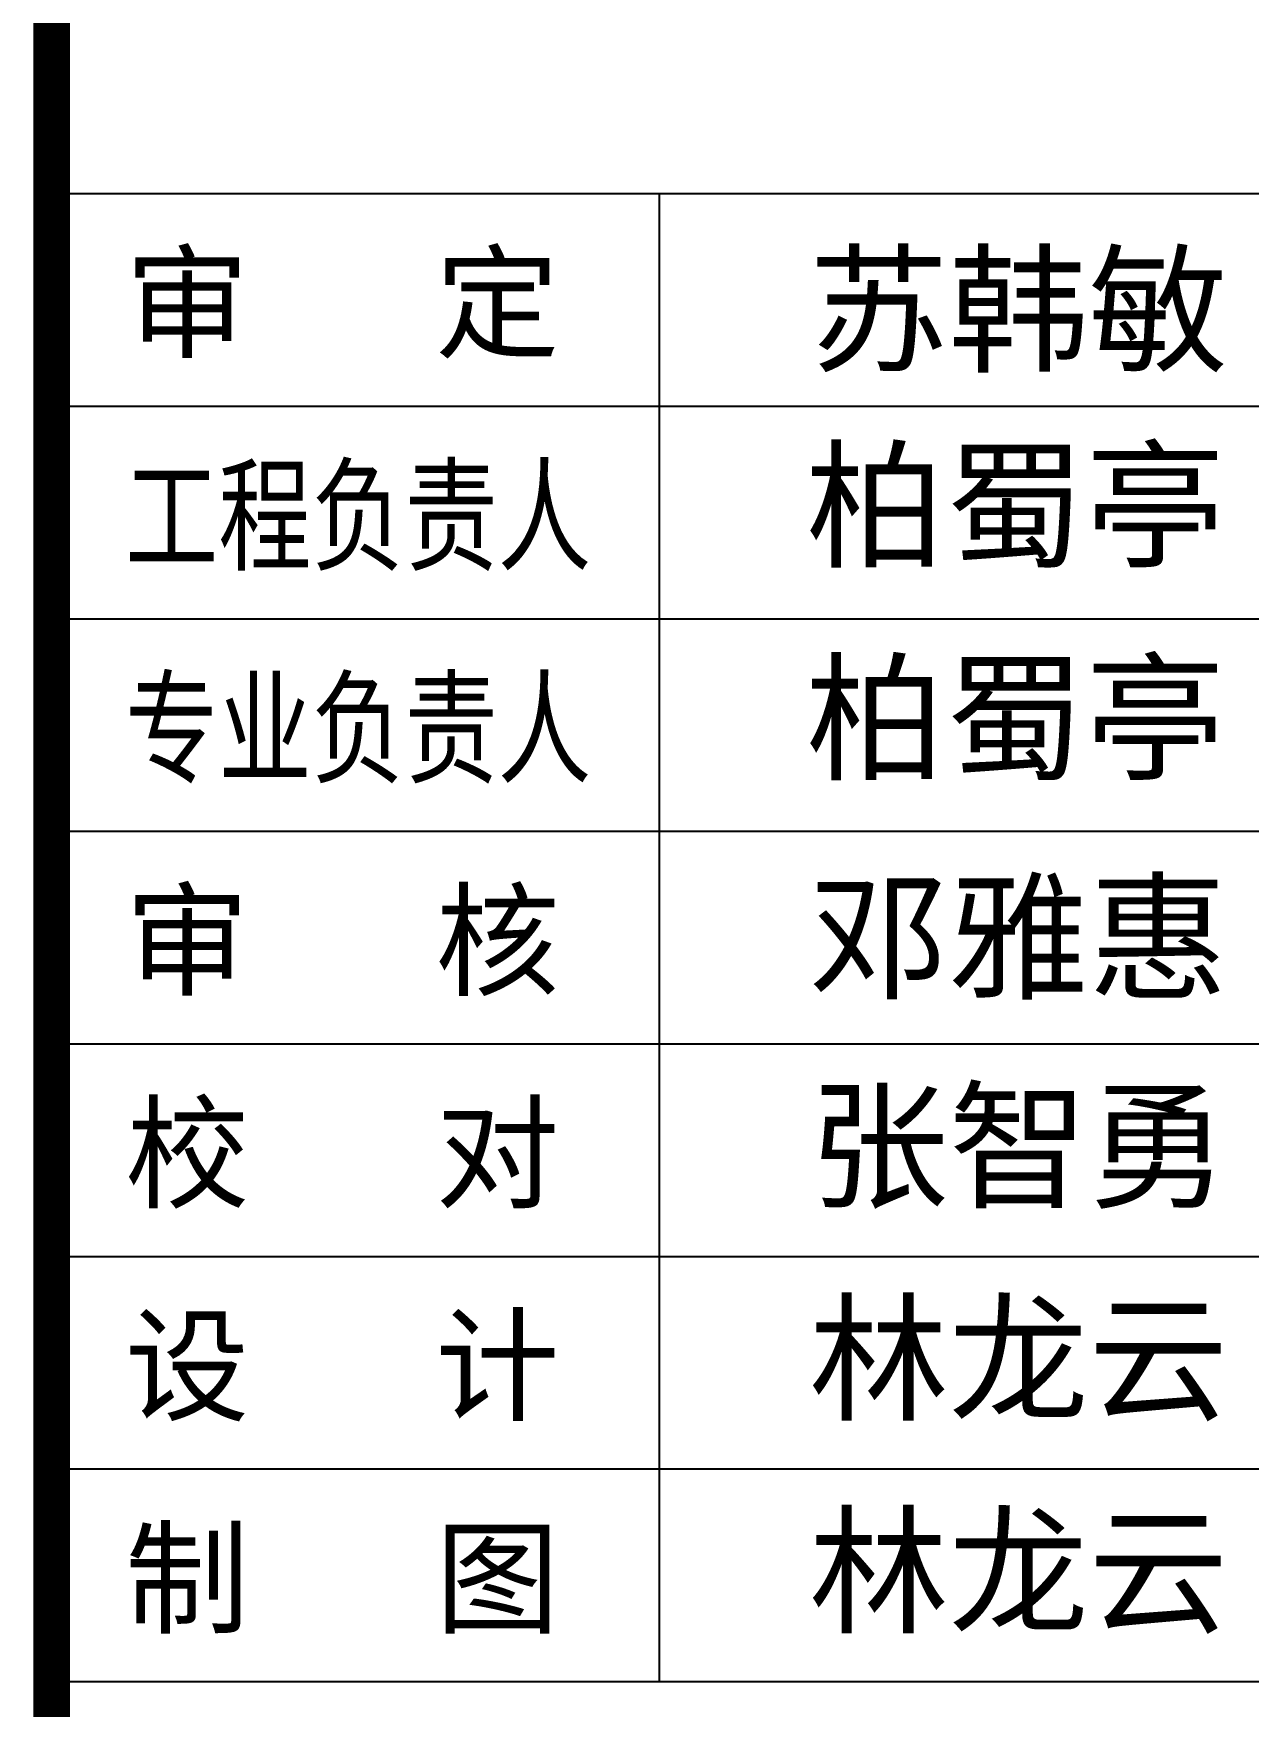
# Model space of a CAD drawing. Extents: x 0 to 2037025, y -2738621 to 0.
# Drawn here: x 984333 to 986333, y -1310247 to -1307492 of the extents above; entities that cross this region are included whole.
import ezdxf

# ---------------------------------------------------------------- set-up
doc = ezdxf.new("R2010")
doc.units = 0
doc.header["$LTSCALE"] = 10
doc.header["$MEASUREMENT"] = 0
doc.layers.add('图框', color=142, linetype='Continuous')
doc.styles.add('图框字型一', font='')
doc.styles.get('图框字型一').set_extended_font_data('SimSun')

# ---------------------------------------------------------------- blocks, each defined once
blk = doc.blocks.new('图框A2')
at = {"layer": '图框'}
for p, q in [((51400, 12000), (58400, 12000)), ((53400, 12000), (53400, 7100)), ((51400, 11300), (58400, 11300)), ((51400, 10600), (58400, 10600)), ((51400, 9900), (58400, 9900)), ((51400, 9200), (58400, 9200)), ((51400, 8500), (58400, 8500)), ((51400, 7800), (58400, 7800)), ((51400, 7100), (58400, 7100))]:
    blk.add_line(p, q, dxfattribs=at)
at = {"layer": '图框', "const_width": 120}
blk.add_lwpolyline([(51400, 41000), (51400, 1000)], dxfattribs=at)
at = {"layer": '图框', "style": '图框字型一'}
for s, p in [('审   定', (51641.6, 11490.4)), ('审   核', (51641.6, 9390.4)), ('校   对', (51641.6, 8690.4)), ('设   计', (51641.6, 7990.4)), ('制   图', (51641.6, 7290.4))]:
    blk.add_text(s, height=300, dxfattribs=at).set_placement(p)
at = {"layer": '图框', "style": '图框字型一', "width": 0.75}
for s, p in [('工程负责人', (51641.6, 10790.4)), ('专业负责人', (51641.6, 10090.4))]:
    blk.add_text(s, height=300, dxfattribs=at).set_placement(p)

msp = doc.modelspace()

# ---------------------------------------------------------------- linework, layer by layer
msp.add_line((984362.7, -1307755.8), (984362.7, -1310205.8))
at = {"layer": '图框'}
for p, q in [((984362.7, -1307755.8), (987862.7, -1307755.8)), ((984362.7, -1307755.8), (987862.7, -1307755.8)), ((984362.7, -1307755.8), (984362.7, -1310205.8)), ((985362.7, -1307755.8), (985362.7, -1310205.8)), ((985362.7, -1307755.8), (985362.7, -1310205.8)), ((984362.7, -1308105.8), (987862.7, -1308105.8)), ((984362.7, -1308105.8), (987862.7, -1308105.8)), ((984362.7, -1308455.8), (987862.7, -1308455.8)), ((984362.7, -1308455.8), (987862.7, -1308455.8)), ((984362.7, -1308805.8), (987862.7, -1308805.8)), ((984362.7, -1308805.8), (987862.7, -1308805.8)), ((984362.7, -1309155.8), (987862.7, -1309155.8)), ((984362.7, -1309155.8), (987862.7, -1309155.8)), ((984362.7, -1309505.8), (987862.7, -1309505.8)), ((984362.7, -1309505.8), (987862.7, -1309505.8)), ((984362.7, -1309855.8), (987862.7, -1309855.8)), ((984362.7, -1309855.8), (987862.7, -1309855.8)), ((984362.7, -1310205.8), (987862.7, -1310205.8)), ((984362.7, -1310205.8), (987862.7, -1310205.8))]:
    msp.add_line(p, q, dxfattribs=at)

# ---------------------------------------------------------------- block references
at = {"xscale": 0.500000000000002, "yscale": 0.500000000000002, "zscale": 0.500000000000002}
msp.add_blockref('图框A2', (958662.7, -1313755.8), dxfattribs=at)

# ---------------------------------------------------------------- texts
at = {"layer": '图框', "style": '图框字型一'}
for s, height, p in [('审   定', 150, (984483.5, -1308010.6)), ('审   定', 150, (984483.5, -1308010.6)), ('苏韩敏', 168.78, (985609.2, -1308031.3)), ('苏韩敏', 168.78, (985609.2, -1308031.3)), ('柏蜀亭', 168.78, (985603.9, -1308353.5)), ('柏蜀亭', 168.78, (985603.9, -1308353.5)), ('柏蜀亭', 168.78, (985603.9, -1308703.5)), ('柏蜀亭', 168.78, (985603.9, -1308703.5)), ('邓雅惠', 168.78, (985609.2, -1309064.7)), ('邓雅惠', 168.78, (985609.2, -1309064.7)), ('审   核', 150, (984483.5, -1309060.6)), ('审   核', 150, (984483.5, -1309060.6)), ('张智勇', 168.78, (985609.2, -1309408.3)), ('张智勇', 168.78, (985609.2, -1309408.3)), ('校   对', 150, (984483.5, -1309410.6)), ('校   对', 150, (984483.5, -1309410.6)), ('林龙云', 168.78, (985609.2, -1309758.3)), ('林龙云', 168.78, (985609.2, -1309758.3)), ('设   计', 150, (984483.5, -1309760.6)), ('设   计', 150, (984483.5, -1309760.6)), ('林龙云', 168.78, (985609.2, -1310108.3)), ('林龙云', 168.78, (985609.2, -1310108.3)), ('制   图', 150, (984483.5, -1310110.6)), ('制   图', 150, (984483.5, -1310110.6))]:
    msp.add_text(s, height=height, dxfattribs=at).set_placement(p)
at = {"layer": '图框', "style": '图框字型一', "width": 0.75}
for s, p in [('工程负责人', (984483.5, -1308360.6)), ('工程负责人', (984483.5, -1308360.6)), ('专业负责人', (984483.5, -1308710.6)), ('专业负责人', (984483.5, -1308710.6))]:
    msp.add_text(s, height=150, dxfattribs=at).set_placement(p)

doc.saveas('drawing.dxf')
